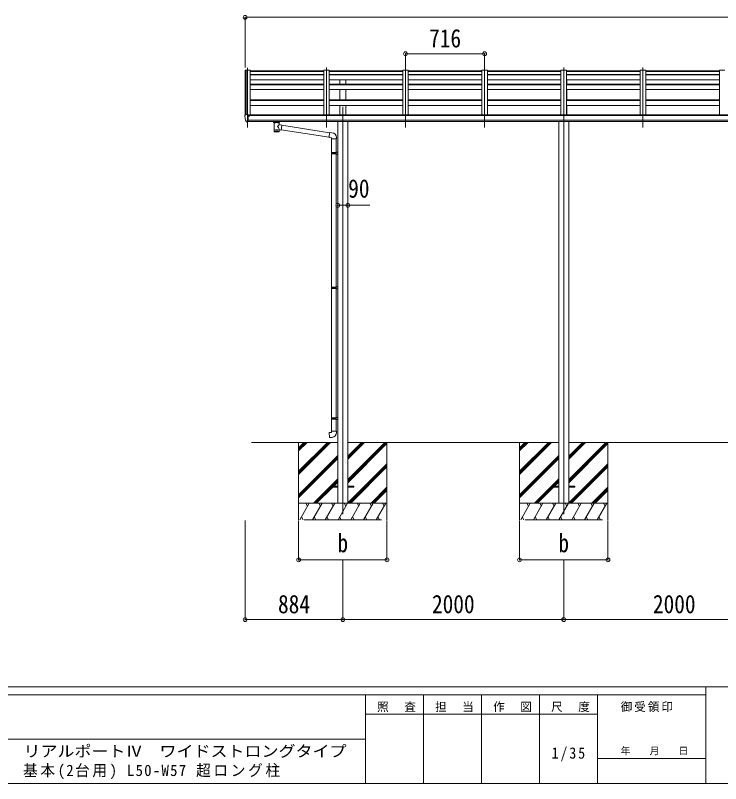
# Model space of a CAD drawing. Units: millimetres at full size, sheet at 1:35; some dimension numbers follow another scale. Extents: x -9783 to 9892, y -6828 to 6752.
# Drawn here: x 36 to 6421, y -6828 to 127 of the extents above; entities that cross this region are included whole.
import ezdxf
from ezdxf.enums import TextEntityAlignment as Align

# ---------------------------------------------------------------- set-up
doc = ezdxf.new("R2010")
doc.units = ezdxf.units.MM
doc.header["$LTSCALE"] = 35
doc.header["$PDMODE"] = 32
doc.header["$PDSIZE"] = 35
for name, color, linetype, lineweight in [('0-0_0', 7, 'Continuous', 9), ('0-1_本体', 4, 'Continuous', 9), ('0-2_部品', 7, 'Continuous', 9), ('0-8_PARTS2', 2, 'Continuous', 9), ('0-A_寸法', 6, 'Continuous', 9), ('F-0_240', 7, 'Continuous', 9)]:
    doc.layers.add(name, color=color, linetype=linetype, lineweight=lineweight)
doc.styles.add('ＭＳ ゴシック', font='')
doc.styles.get('ＭＳ ゴシック').set_extended_font_data('MS Gothic')

msp = doc.modelspace()

# ---------------------------------------------------------------- linework, layer by layer
at = {"layer": '0-0_0'}
for p, q in [((2174.19, -3739.43), (2954.99, -3739.43)), ((2600.19, -3739.43), (2600.19, -4439.43)), ((2600.19, -4000.16), (2860.92, -3739.43)), ((2600.19, -4014.3), (2875.06, -3739.43)), ((2600.19, -4028.44), (2889.2, -3739.43)), ((2600.19, -3816.31), (2677.07, -3739.43)), ((2600.19, -3802.17), (2662.93, -3739.43)), ((2600.19, -3788.02), (2648.79, -3739.43)), ((3045.39, -4075.45), (3381.42, -3739.43)), ((3045.39, -4089.6), (3395.56, -3739.43)), ((3045.39, -3891.61), (3197.57, -3739.43)), ((3045.39, -3877.47), (3183.43, -3739.43)), ((3045.39, -3863.32), (3169.29, -3739.43)), ((3045.39, -3739.43), (4954.99, -3739.43)), ((3045.39, -4103.74), (3400.19, -3748.94)), ((3400.19, -3739.43), (3400.19, -4439.43)), ((4600.19, -3739.43), (4600.19, -4439.43)), ((4600.19, -4000.16), (4860.92, -3739.43)), ((4600.19, -4014.3), (4875.06, -3739.43)), ((4600.19, -4028.44), (4889.2, -3739.43)), ((4600.19, -3816.31), (4677.07, -3739.43)), ((4600.19, -3802.17), (4662.93, -3739.43)), ((4600.19, -3788.02), (4648.79, -3739.43)), ((5045.39, -4075.45), (5381.42, -3739.43)), ((5045.39, -4089.6), (5395.56, -3739.43)), ((5045.39, -3891.61), (5197.57, -3739.43)), ((5045.39, -3877.47), (5183.43, -3739.43)), ((5045.39, -3863.32), (5169.29, -3739.43)), ((5045.39, -3739.43), (6954.99, -3739.43)), ((5045.39, -4103.74), (5400.19, -3748.94)), ((5400.19, -3739.43), (5400.19, -4439.43)), ((2600.19, -4212.29), (2954.99, -3857.49)), ((2600.19, -4226.43), (2954.99, -3871.63)), ((2600.19, -4240.57), (2954.99, -3885.77)), ((4600.19, -4212.29), (4954.99, -3857.49)), ((4600.19, -4226.43), (4954.99, -3871.63)), ((4600.19, -4240.57), (4954.99, -3885.77)), ((3045.39, -4287.59), (3400.19, -3932.79)), ((3057.69, -4289.43), (3400.19, -3946.93)), ((3071.83, -4289.43), (3400.19, -3961.07)), ((5045.39, -4287.59), (5400.19, -3932.79)), ((5057.69, -4289.43), (5400.19, -3946.93)), ((5071.83, -4289.43), (5400.19, -3961.07)), ((2735.18, -4289.43), (2954.99, -4069.62)), ((2903.84, -4134.92), (2954.99, -4083.76)), ((2917.98, -4134.92), (2954.99, -4097.9)), ((4735.18, -4289.43), (4954.99, -4069.62)), ((4903.83, -4134.92), (4954.99, -4083.76)), ((4917.98, -4134.92), (4954.99, -4097.9)), ((2749.32, -4289.43), (2900.19, -4138.56)), ((2763.47, -4289.43), (2908.98, -4143.92)), ((3255.68, -4289.43), (3400.19, -4144.92)), ((3269.82, -4289.43), (3400.19, -4159.06)), ((4749.32, -4289.43), (4900.19, -4138.56)), ((4763.47, -4289.43), (4908.98, -4143.92)), ((5255.68, -4289.43), (5400.19, -4144.92)), ((5269.82, -4289.43), (5400.19, -4159.06)), ((3283.97, -4289.43), (3400.19, -4173.2)), ((5283.97, -4289.43), (5400.19, -4173.2)), ((3400.19, -4289.43), (2600.19, -4289.43)), ((2610.48, -4439.43), (2697.08, -4289.43)), ((2682.08, -4315.41), (2667.08, -4289.43)), ((2725.95, -4439.43), (2812.55, -4289.43)), ((2797.55, -4315.41), (2782.55, -4289.43)), ((2841.42, -4439.43), (2928.02, -4289.43)), ((2913.02, -4315.41), (2898.02, -4289.43)), ((2956.89, -4439.43), (3043.49, -4289.43)), ((3028.49, -4315.41), (3013.49, -4289.43)), ((3072.36, -4439.43), (3158.96, -4289.43)), ((3143.96, -4315.41), (3128.96, -4289.43)), ((3187.83, -4439.43), (3274.43, -4289.43)), ((3244.43, -4289.43), (3259.43, -4315.41)), ((3303.3, -4439.43), (3389.9, -4289.43)), ((3359.9, -4289.43), (3374.9, -4315.41)), ((5400.19, -4289.43), (4600.19, -4289.43)), ((4610.48, -4439.43), (4697.08, -4289.43)), ((4682.08, -4315.41), (4667.08, -4289.43)), ((4725.95, -4439.43), (4812.55, -4289.43)), ((4797.55, -4315.41), (4782.55, -4289.43)), ((4841.42, -4439.43), (4928.02, -4289.43)), ((4913.02, -4315.41), (4898.02, -4289.43)), ((4956.89, -4439.43), (5043.49, -4289.43)), ((5028.49, -4315.41), (5013.49, -4289.43)), ((5072.36, -4439.43), (5158.96, -4289.43)), ((5143.96, -4315.41), (5128.96, -4289.43)), ((5187.83, -4439.43), (5274.43, -4289.43)), ((5244.43, -4289.43), (5259.43, -4315.41)), ((5303.3, -4439.43), (5389.9, -4289.43)), ((5359.9, -4289.43), (5374.9, -4315.41)), ((2625.48, -4413.45), (2640.48, -4439.43)), ((2650.19, -4439.43), (3350.19, -4439.43)), ((2740.95, -4413.45), (2755.95, -4439.43)), ((2856.42, -4413.45), (2871.42, -4439.43)), ((2971.89, -4413.45), (2986.89, -4439.43)), ((3087.36, -4413.45), (3102.36, -4439.43)), ((3202.83, -4413.45), (3217.83, -4439.43)), ((3318.3, -4413.45), (3333.3, -4439.43)), ((4625.48, -4413.45), (4640.48, -4439.43)), ((4650.19, -4439.43), (5350.19, -4439.43)), ((4740.95, -4413.45), (4755.95, -4439.43)), ((4856.42, -4413.45), (4871.42, -4439.43)), ((4971.89, -4413.45), (4986.89, -4439.43)), ((5087.36, -4413.45), (5102.36, -4439.43)), ((5202.83, -4413.45), (5217.83, -4439.43)), ((5318.3, -4413.45), (5333.3, -4439.43))]:
    msp.add_line(p, q, dxfattribs=at)
at = {"layer": '0-1_本体'}
for p, q in [((2116.2, -370.93), (2116.19, -776.57)), ((2117.14, -370.05), (2124.97, -369.64)), ((2125.19, -369.72), (2125.19, -770.03)), ((2125.27, -369.83), (2125.89, -371.45)), ((2161.19, -369.63), (2161.19, -779.84)), ((2161.19, -382.63), (2827.19, -382.63)), ((2161.19, -409.3), (2827.19, -409.3)), ((2161.19, -411.92), (2827.19, -411.92)), ((2827.19, -370.23), (2827.19, -773.3)), ((2877.19, -370.23), (2827.19, -370.23)), ((2877.19, -370.23), (2877.19, -773.3)), ((2877.19, -382.63), (3543.19, -382.63)), ((2877.19, -409.3), (3543.19, -409.3)), ((2877.19, -411.92), (3543.19, -411.92)), ((3543.19, -370.23), (3543.19, -773.3)), ((3593.19, -370.23), (3543.19, -370.23)), ((3593.19, -370.23), (3593.19, -773.3)), ((3593.19, -382.63), (4259.19, -382.63)), ((3593.19, -409.3), (4259.19, -409.3)), ((3593.19, -411.92), (4259.19, -411.92)), ((4259.19, -370.23), (4259.19, -773.3)), ((4309.19, -370.23), (4259.19, -370.23)), ((4309.19, -370.23), (4309.19, -773.3)), ((4309.19, -382.63), (4975.19, -382.63)), ((4309.19, -409.3), (4975.19, -409.3)), ((4309.19, -411.92), (4975.19, -411.92)), ((4975.19, -370.23), (4975.19, -773.3)), ((5025.19, -370.23), (4975.19, -370.23)), ((5025.19, -370.23), (5025.19, -773.3)), ((5025.19, -382.63), (5692.92, -382.63)), ((5025.19, -409.3), (5692.92, -409.3)), ((5025.19, -411.92), (5692.92, -411.92)), ((5692.92, -370.23), (5692.92, -773.3)), ((5742.92, -370.23), (5692.92, -370.23)), ((5742.92, -370.23), (5742.92, -773.3)), ((5742.92, -382.63), (6408.92, -382.63)), ((5742.92, -409.3), (6408.92, -409.3)), ((5742.92, -411.92), (6408.92, -411.92)), ((6408.92, -370.23), (6408.92, -769.81)), ((6458.92, -370.23), (6408.92, -370.23)), ((2161.19, -456.66), (2827.19, -456.66)), ((2877.19, -456.66), (3543.19, -456.66)), ((2972.69, -495.61), (2972.69, -456.93)), ((3027.69, -495.61), (3027.69, -456.93)), ((3593.19, -456.66), (4259.19, -456.66)), ((4309.19, -456.66), (4975.19, -456.66)), ((4972.69, -495.61), (4972.69, -456.93)), ((5025.19, -456.66), (5692.92, -456.66)), ((5027.69, -495.61), (5027.69, -456.93)), ((5662.53, -456.66), (5662.58, -456.66)), ((5742.92, -456.66), (6408.92, -456.66)), ((2161.19, -496.33), (2827.19, -496.33)), ((2161.19, -501.7), (2827.19, -501.7)), ((2161.19, -545.79), (2827.19, -545.79)), ((2877.19, -496.33), (3543.19, -496.33)), ((2877.19, -501.7), (3543.19, -501.7)), ((2877.19, -545.79), (3543.19, -545.79)), ((2972.69, -638.44), (2972.69, -545.79)), ((3027.69, -638.44), (3027.69, -545.79)), ((3593.19, -496.33), (4259.19, -496.33)), ((3593.19, -501.7), (4259.19, -501.7)), ((3593.19, -545.79), (4259.19, -545.79)), ((4309.19, -496.33), (4975.19, -496.33)), ((4309.19, -501.7), (4975.19, -501.7)), ((4309.19, -545.79), (4975.19, -545.79)), ((4972.69, -638.44), (4972.69, -545.79)), ((5025.19, -496.33), (5692.92, -496.33)), ((5025.19, -501.7), (5692.92, -501.7)), ((5025.19, -545.79), (5692.92, -545.79)), ((5027.69, -638.44), (5027.69, -545.79)), ((5742.92, -496.33), (6408.92, -496.33)), ((5742.92, -501.7), (6408.92, -501.7)), ((5742.92, -545.79), (6408.92, -545.79)), ((2161.19, -638.44), (2827.19, -638.44)), ((2161.19, -645.34), (2827.19, -645.34)), ((2161.19, -688.89), (2827.19, -688.89)), ((2877.19, -638.44), (3543.19, -638.44)), ((2877.19, -645.34), (3543.19, -645.34)), ((2877.19, -688.89), (3543.19, -688.89)), ((2972.69, -773.3), (2972.69, -688.89)), ((3027.69, -773.3), (3027.69, -688.89)), ((3593.19, -638.44), (4259.19, -638.44)), ((3593.19, -645.34), (4259.19, -645.34)), ((3593.19, -688.89), (4259.19, -688.89)), ((4309.19, -638.44), (4975.19, -638.44)), ((4309.19, -645.34), (4975.19, -645.34)), ((4309.19, -688.89), (4975.19, -688.89)), ((4972.69, -773.3), (4972.69, -688.89)), ((5025.19, -638.44), (5692.92, -638.44)), ((5025.19, -645.34), (5692.92, -645.34)), ((5025.19, -688.89), (5692.92, -688.89)), ((5027.69, -773.3), (5027.69, -688.89)), ((5742.92, -638.44), (6408.92, -638.44)), ((5742.92, -645.34), (6408.92, -645.34)), ((5742.92, -688.89), (6408.92, -688.89)), ((7857.69, -779.84), (2142.69, -779.84)), ((2142.69, -821.35), (7857.69, -821.35)), ((7857.69, -833.28), (2142.69, -833.21)), ((2166.19, -779.84), (2166.19, -773.3)), ((7834.19, -773.3), (2166.19, -773.3)), ((2954.99, -833.37), (2954.99, -4289.45)), ((3045.39, -833.37), (3045.39, -4289.45)), ((4954.99, -833.37), (4954.99, -4289.45)), ((5045.39, -833.37), (5045.39, -4289.45))]:
    msp.add_line(p, q, dxfattribs=at)
msp.add_lwpolyline([(2125.89, -770.03), (2125.89, -369.63), (2161.19, -369.63)], dxfattribs=at)
msp.add_circle((2150.16, -784.94), 3, dxfattribs=at)
for centre, radius, start, end in [((2117.19, -371.05), 1, 93, 173.32986), ((2124.99, -369.94), 0.301, 21.06327, 92.86679)]:
    msp.add_arc(centre, radius, start, end, dxfattribs=at)
at = {"layer": '0-2_部品', "color": 4}
for p, q in [((2827.19, -375.72), (2161.19, -375.72)), ((3543.19, -375.72), (2877.19, -375.72)), ((4259.19, -375.72), (3593.19, -375.72)), ((4975.19, -375.72), (4309.19, -375.72)), ((5692.92, -375.72), (5025.19, -375.72)), ((6408.92, -375.72), (5742.92, -375.72)), ((2900.19, -4134.92), (2900.19, -4143.92)), ((2900.19, -4134.92), (2955.19, -4134.92)), ((2900.19, -4143.92), (2955.19, -4143.92)), ((3045.19, -4134.92), (3100.19, -4134.92)), ((3045.19, -4143.92), (3100.19, -4143.92)), ((3100.19, -4134.92), (3100.19, -4143.92)), ((4900.19, -4134.92), (4900.19, -4143.92)), ((4900.19, -4134.92), (4955.19, -4134.92)), ((4900.19, -4143.92), (4955.19, -4143.92)), ((5045.19, -4134.92), (5100.19, -4134.92)), ((5045.19, -4143.92), (5100.19, -4143.92)), ((5100.19, -4134.92), (5100.19, -4143.92))]:
    msp.add_line(p, q, dxfattribs=at)
at = {"layer": '0-2_部品'}
for p, q in [((2114.19, -779.4), (2114.19, -780.03)), ((2121.1, -770.59), (2117.03, -776.4)), ((2128.57, -836.71), (2118.82, -821.34)), ((2136.19, -838.53), (2136.19, -770.03)), ((2137.69, -770.94), (2136.19, -770.94)), ((2142.69, -779.76), (2136.19, -779.36)), ((2137.69, -770.94), (2137.69, -777.11)), ((2147.36, -772.44), (2137.69, -771.72)), ((2137.69, -774.71), (2151.69, -774.77)), ((2147.16, -784.94), (2147.69, -784.94)), ((2147.69, -784.94), (2147.99, -784.94)), ((2148.19, -774.75), (2148.19, -772.86)), ((2152.69, -775.88), (2152.69, -779.84)), ((2374.19, -840.39), (2374.19, -833.22)), ((2428.19, -840.39), (2428.19, -833.22)), ((2134.69, -838.43), (2130.98, -838.21)), ((2134.69, -838.43), (2136.19, -838.53)), ((2136.19, -836.33), (2136.69, -836.33)), ((2136.69, -836.33), (2137.19, -835.33)), ((2142.69, -835.33), (2137.19, -835.33)), ((2378.29, -844.89), (2378.27, -925.18)), ((2424.09, -862.46), (2424.09, -844.88)), ((2449.31, -866.37), (2424.09, -862.46)), ((2449.31, -866.37), (2442.29, -911.63)), ((2880.91, -935.28), (2449.02, -868.27)), ((2424.11, -925.18), (2424.09, -908.55)), ((2424.09, -908.81), (2442.29, -911.63)), ((2877.24, -977.21), (2442.58, -909.78)), ((2901.91, -935.23), (2881.08, -933.41)), ((2896.99, -990.98), (2942.99, -990.98)), ((2898.99, -991.97), (2898.99, -1114.74)), ((2940.99, -991.97), (2940.99, -1112.18)), ((2942.99, -990.98), (2942.99, -980.06)), ((2938.99, -1112.24), (2954.99, -1111.76)), ((2938.99, -1114.24), (2938.99, -1112.24)), ((2954.99, -1111.76), (2954.99, -1129.71)), ((2896.99, -1116.74), (2897.99, -1114.74)), ((2896.99, -1116.74), (2940.99, -1116.74)), ((2896.99, -1116.74), (2896.99, -1124.74)), ((2896.99, -1124.74), (2940.99, -1124.74)), ((2896.99, -1124.74), (2897.99, -1126.74)), ((2897.99, -1114.74), (2940.99, -1114.74)), ((2897.99, -1126.74), (2940.99, -1126.74)), ((2898.99, -1126.74), (2898.99, -2333.42)), ((2936.51, -1116.74), (2936.08, -1114.74)), ((2938.99, -1114.24), (2940.99, -1114.24)), ((2938.99, -1129.24), (2938.99, -1127.24)), ((2938.99, -1129.24), (2954.99, -1129.71)), ((2940.99, -1129.29), (2940.99, -2330.86)), ((2896.99, -2335.42), (2897.99, -2333.42)), ((2896.99, -2335.42), (2940.99, -2335.42)), ((2896.99, -2335.42), (2896.99, -2343.42)), ((2896.99, -2343.42), (2940.99, -2343.42)), ((2896.99, -2343.42), (2897.99, -2345.42)), ((2897.99, -2333.42), (2940.99, -2333.42)), ((2897.99, -2345.42), (2940.99, -2345.42)), ((2898.99, -2345.42), (2898.99, -3516.08)), ((2936.51, -2335.42), (2936.08, -2333.42)), ((2938.99, -2330.92), (2954.99, -2330.45)), ((2938.99, -2332.92), (2938.99, -2330.92)), ((2938.99, -2332.92), (2940.99, -2332.92)), ((2938.99, -2347.92), (2938.99, -2345.92)), ((2938.99, -2347.92), (2954.99, -2348.39)), ((2940.99, -2347.98), (2940.99, -3513.52)), ((2954.99, -2330.45), (2954.99, -2348.39)), ((2896.99, -3518.08), (2897.99, -3516.08)), ((2896.99, -3518.08), (2940.99, -3518.08)), ((2896.99, -3518.08), (2896.99, -3526.08)), ((2896.99, -3526.08), (2940.99, -3526.08)), ((2896.99, -3526.08), (2897.99, -3528.08)), ((2897.99, -3516.08), (2940.99, -3516.08)), ((2897.99, -3528.08), (2940.99, -3528.08)), ((2898.99, -3528.08), (2898.99, -3638.08)), ((2936.51, -3518.08), (2936.08, -3516.08)), ((2938.99, -3513.58), (2954.99, -3513.11)), ((2938.99, -3515.58), (2938.99, -3513.58)), ((2938.99, -3515.58), (2940.99, -3515.58)), ((2938.99, -3530.58), (2938.99, -3528.58)), ((2938.99, -3530.58), (2954.99, -3531.05)), ((2940.99, -3530.64), (2940.99, -3638.08)), ((2954.99, -3513.11), (2954.99, -3531.05)), ((2896.99, -3638.08), (2942.99, -3638.08)), ((2896.99, -3648.08), (2896.99, -3638.08)), ((2942.99, -3638.08), (2942.99, -3649))]:
    msp.add_line(p, q, dxfattribs=at)
for points in [[(2136.19, -770.03), (2124.19, -770.03), (2121.86, -770.17)], [(2136.19, -824.64), (2139.35, -824.23), (2142.69, -823.8)], [(2142.69, -835.33), (2142.69, -777.11), (2137.69, -777.11)], [(2147.36, -772.44), (2147.53, -772.46), (2147.69, -772.49), (2147.83, -772.53), (2147.96, -772.59), (2148.06, -772.65), (2148.13, -772.71), (2148.18, -772.78), (2148.19, -772.86)], [(2147.99, -783.75), (2147.99, -784.94), (2152.69, -784.94)], [(2152.69, -783.33), (2152.69, -784.94), (2153.16, -784.94)], [(2374.23, -840.45), (2374.21, -840.09), (2374.45, -839.13), (2374.97, -838.25), (2375.78, -837.41), (2376.89, -836.61), (2378.29, -835.89)], [(2374.23, -840.33), (2374.21, -840.69), (2374.45, -841.65), (2374.97, -842.53), (2375.78, -843.37), (2376.89, -844.17), (2378.29, -844.89)], [(2424.09, -835.9), (2424.32, -836), (2425.68, -836.73), (2426.79, -837.58), (2427.55, -838.44), (2428.01, -839.34), (2428.18, -840.23)], [(2424.09, -844.88), (2424.32, -844.79), (2425.68, -844.05), (2426.79, -843.2), (2427.55, -842.34), (2428.01, -841.44), (2428.18, -840.55)], [(2881.08, -933.41), (2877.07, -979.23), (2896.99, -980.98), (2896.99, -990.98)], [(2936.51, -1116.74), (2936.51, -1124.74), (2936.08, -1126.74)], [(2938.99, -1127.24), (2940.99, -1127.24), (2940.99, -1114.24)], [(2936.51, -2335.42), (2936.51, -2343.42), (2936.08, -2345.42)], [(2938.99, -2345.92), (2940.99, -2345.92), (2940.99, -2332.92)], [(2936.51, -3518.08), (2936.51, -3526.08), (2936.08, -3528.08)], [(2938.99, -3528.58), (2940.99, -3528.58), (2940.99, -3515.58)], [(2901.91, -3693.83), (2881.08, -3695.65), (2877.07, -3649.83), (2896.99, -3648.08)]]:
    msp.add_lwpolyline(points, dxfattribs=at)
for centre, radius, start, end in [((2117.19, -779.4), 3, 93, 180), ((2306.68, -780.02), 192.49, 180.0008, 192.1233), ((2121.42, -819.84), 3, 191.83348, 210), ((2121.92, -771.17), 1, 93.5, 145), ((2150.19, -784.94), 2.5, 151.64236, 180), ((2150.19, -784.94), 2.5, 0, 151.64236), ((2391.26, -885.61), 51.38, 92.46126, 104.61963), ((2401.2, -989.74), 155.94, 85.53149, 94.46851), ((2411.15, -885.61), 51.38, 75.38037, 87.53874), ((2131.17, -835.21), 3, 210, 266.5), ((2897.99, -980.06), 45, 0, 85), ((2897.99, -3649), 45, 275, 0)]:
    msp.add_arc(centre, radius, start, end, dxfattribs=at)
for centre, major_axis, ratio, start_param, end_param in [((2151.69, -775.87), (-0.02, 1.1), 0.906239, 4.6917496, 6.2625459), ((2401.19, -846.08), (-22.91, -0.42), 0.072511, 4.711586, 6.2823824), ((2401.21, -844.45), (-22.91, -0.42), 0.072511, 4.711586, 6.2823824), ((2401.17, -844.46), (22.92, -0.42), 0.07247, 0.0008089, 1.5716053), ((2401.17, -846.08), (22.92, -0.42), 0.07247, 0.0008089, 1.5716053), ((2401.19, -882.01), (-22.81, 26.62), 0.234429, 3.1563334, 4.5976381), ((2403.74, -884.66), (20.32, 22.25), 0.045535, 4.9756507, 6.2441899), ((2412.19, -840.39), (16, 0), 0.361356, 0, 0.0194874), ((2412.19, -840.39), (16, 0), 0.361356, 6.2636979, 6.2831853), ((2401.19, -925.18), (22.92, 0), 0.101955, 6.2829723, 9.4248207), ((2401.19, -925.18), (22.92, 0), 0.101955, 3.1415499, 6.2833984), ((2401.19, -912.74), (22.91, 0), 0.122865, 6.2831853, 9.424778)]:
    msp.add_ellipse(centre, major_axis=major_axis, ratio=ratio, start_param=start_param, end_param=end_param, dxfattribs=at)
at = {"layer": '0-8_PARTS2'}
for p, q in [((2852.19, -889.36), (2852.19, -345.52)), ((3568.19, -889.36), (3568.19, -345.52)), ((4284.19, -889.36), (4284.19, -345.52)), ((5000.19, -889.36), (5000.19, -345.52)), ((5716.19, -889.36), (5716.19, -345.52)), ((2136.19, -349.5), (2136.19, -889.36)), ((3000.19, -700.56), (3000.19, -4389.46)), ((5000.19, -700.56), (5000.19, -4389.46))]:
    msp.add_line(p, q, dxfattribs=at)
at = {"layer": '0-A_寸法'}
for p, q in [((2116.2, 109.14), (2116.2, -345.52)), ((2116.2, 109.14), (7884.18, 109.14)), ((3568.19, -221), (3568.19, -345.52)), ((3568.19, -221), (4284.19, -221)), ((4284.19, -221), (4284.19, -345.52)), ((2954.99, -1592.8), (3045.39, -1592.8)), ((3045.39, -1592.8), (3245.39, -1592.8)), ((2116.2, -5342.82), (2116.2, -4445.91)), ((2600.19, -4802.45), (2600.19, -4445.91)), ((3400.19, -4802.45), (3400.19, -4445.91)), ((4600.19, -4802.45), (4600.19, -4445.91)), ((5400.19, -4802.45), (5400.19, -4445.91)), ((2600.19, -4802.45), (3400.19, -4802.45)), ((3000.19, -5342.82), (3000.19, -4802.45)), ((4600.19, -4802.45), (5400.19, -4802.45)), ((5000.19, -5342.82), (5000.19, -4802.45)), ((2116.2, -5342.82), (3000.19, -5342.82)), ((3000.19, -5342.82), (5000.19, -5342.82)), ((5000.19, -5342.82), (7000.19, -5342.82))]:
    msp.add_line(p, q, dxfattribs=at)
for p in [(2116.2, 109.14), (3568.19, -221), (4284.19, -221), (2954.99, -1592.8), (3045.39, -1592.8), (2600.19, -4802.45), (3400.19, -4802.45), (4600.19, -4802.45), (5400.19, -4802.45), (2116.2, -5342.82), (3000.19, -5342.82), (5000.19, -5342.82)]:
    msp.add_point(p, dxfattribs=at)
at = {"layer": 'F-0_240', "color": 5}
for p, q in [((-9783.03, -5953.1), (9396.97, -5953.1)), ((6285.75, -5953.1), (6285.75, -6828.1)), ((-9783.03, -6023.1), (6285.75, -6023.1)), ((3205.75, -6023.1), (3205.75, -6828.1)), ((3730.75, -6023.1), (3730.75, -6828.1)), ((4255.75, -6023.1), (4255.75, -6828.1)), ((4780.75, -6023.1), (4780.75, -6828.1)), ((5305.75, -6023.1), (5305.75, -6828.1)), ((3205.75, -6198.1), (5305.75, -6198.1)), ((-3969.25, -6425.6), (3205.75, -6425.6)), ((5305.75, -6600.6), (6285.75, -6600.6)), ((-9783.03, -6828.1), (9396.97, -6828.1))]:
    msp.add_line(p, q, dxfattribs=at)

# ---------------------------------------------------------------- texts
at = {"layer": '0-A_寸法', "color": 7, "style": 'ＭＳ ゴシック', "width": 0.85}
for s, p in [('716', (3781.82, -214)), ('90', (3049.14, -1573.8)), ('b', (2952.07, -4783.45)), ('b', (4952.07, -4783.45)), ('884', (2413.82, -5335.82)), ('2000', (3807.69, -5335.82)), ('2000', (5807.69, -5335.82))]:
    msp.add_text(s, height=166.8, dxfattribs=at).set_placement(p, align=Align.BOTTOM_LEFT)
at = {"layer": 'F-0_240', "style": 'ＭＳ ゴシック', "width": 1.1}
msp.add_text('リアルポートⅣ\u3000ワイドストロングタイプ', height=102.6, dxfattribs=at).set_placement((109.35, -6616.22), align=Align.BOTTOM_LEFT)
at = {"layer": 'F-0_240', "style": 'ＭＳ ゴシック'}
msp.add_text('年\u3000\u3000月\u3000\u3000日', height=64.15, dxfattribs=at).set_placement((5515.76, -6583.1), align=Align.BOTTOM_LEFT)
at = {"layer": 'F-0_240', "attachment_point": 7, "style": 'ＭＳ ゴシック'}
for s, insert, char_height in [('\\T1.17;照\u3000査', (3310.76, -6180.6), 76.98), ('\\T1.17;担\u3000当', (3835.76, -6180.6), 76.98), ('\\T1.17;作\u3000図', (4360.75, -6180.6), 76.98), ('\\T1.17;尺\u3000度', (4885.76, -6180.6), 76.98), ('\\T1.17;御受領印', (5515.75, -6180.6), 76.98), ('\\T1.28;\\W0.9;1/35', (4890.13, -6626.85), 102.6), ('\\T1.18;\\W0.95;基本(2台用)\\~L50-W57\\~超ロング柱', (105.77, -6786.55), 102.6)]:
    msp.add_mtext(s, dxfattribs=dict(at, insert=insert, char_height=char_height))

doc.saveas('drawing.dxf')
